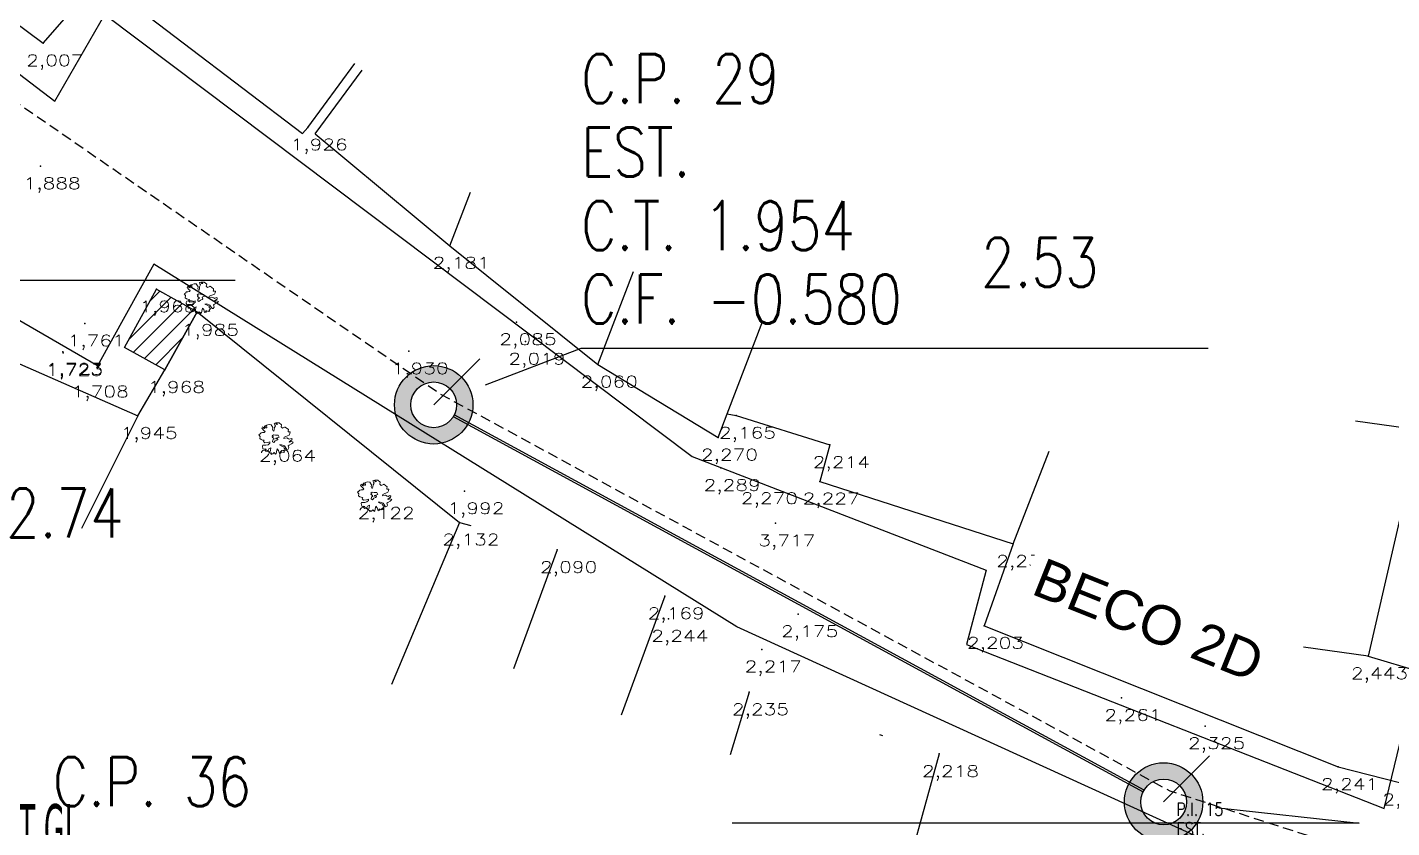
# Model space of a CAD drawing. Extents: x -160 to 364724, y -100 to 7353297.
# Drawn here: x 359234.85 to 359276.63, y 7352751.09 to 7352775.59 of the extents above; entities that cross this region are included whole.
import ezdxf
from ezdxf.enums import TextEntityAlignment as Align

# ---------------------------------------------------------------- set-up
doc = ezdxf.new("R2010")
doc.units = 0
doc.header["$LTSCALE"] = 5
for name, pattern in [('CENTER2', [1.125, 0.75, -0.125, 0.125, -0.125]), ('CONTINUO', [0]), ('DASHDOT2', [12.7, 6.35, -3.175, 0, -3.175]), ('HIDDEN2', [0.1875, 0.125, -0.0625])]:
    doc.linetypes.add(name, pattern=pattern)
for name, color, linetype in [('0-quadras', 6, 'Continuous'), ('ID_TRECHO_PV', 7, 'Continuous'), ('LIN - REDE EXISTENTE SECUNDÁRIA', 2, 'Continuous'), ('LT-COTAS', 7, 'CONTINUO'), ('ortofoto', 7, 'Continuous'), ('P_Eixo', 1, 'CENTER2'), ('PONTOS-AGUA_U', 7, 'Continuous'), ('PONTOS-CAIXAS_U', 1, 'Continuous'), ('PS_PONTOS_IDENTIFICACAO_LIN', 7, 'Continuous'), ('PS_PONTOS_IDENTIFICACAO_TXT', 7, 'Continuous'), ('TUBO_PE_80_NTS194_PN_12_5', 7, 'Continuous'), ('ZZ-Carimbo Texto', 7, 'Continuous')]:
    doc.layers.add(name, color=color, linetype=linetype)
doc.layers.add('LT-ALINHAMENTO-PREDIAL', color=4, linetype='DASHDOT2', lineweight=25)
doc.layers.add('LT-ARV', color=114, linetype='Continuous', lineweight=5)
doc.styles.add('1_0250 R200', font='verdana.ttf', dxfattribs={"width": 0.4, "height": 0.4})
doc.styles.add('CARIMBO', font='arial.ttf', dxfattribs={"height": 2})
doc.styles.add('ROMANS', font='ROMANS.shx', dxfattribs={"height": 2})
doc.styles.add('simplex', font='simplex.shx', dxfattribs={"width": 0.8})
doc.styles.get("Standard").update_dxf_attribs({"font": 'arial.ttf'})
picture_1 = doc.add_image_def('image1.tif', size_in_pixel=(14710, 13573))

# ---------------------------------------------------------------- blocks, each defined once
blk = doc.blocks.new('SIMB_PONTO')
at = {"color": 0}
blk.add_point((0, 0), dxfattribs=at)
for tag in ['COTA', 'PONTO', 'DESC']:
    blk.add_attdef(tag, (0, 0), '', height=1)
blk = doc.blocks.new('ARV-100')
at = {"layer": 'LT-ARV'}
for p, q in [((-0.12, 0.417), (-0.157, 0.379)), ((-0.157, 0.379), (-0.113, 0.313)), ((-0.095, 0.411), (-0.12, 0.417)), ((-0.088, 0.374), (-0.095, 0.411)), ((-0.061, 0.391), (-0.088, 0.374)), ((-0.051, 0.425), (-0.061, 0.391)), ((-0.027, 0.438), (-0.051, 0.425)), ((0.042, 0.412), (-0.027, 0.438)), ((0.006, 0.32), (0.051, 0.391)), ((0.051, 0.391), (0.042, 0.412)), ((-0.406, 0.053), (-0.419, 0.016)), ((-0.419, 0.016), (-0.397, 0.014)), ((-0.367, 0.076), (-0.406, 0.053)), ((-0.397, 0.014), (-0.385, 0.025)), ((-0.373, 0.148), (-0.388, 0.104)), ((-0.388, 0.104), (-0.379, 0.101)), ((-0.385, 0.025), (-0.377, -0.027)), ((-0.379, 0.101), (-0.364, 0.119)), ((-0.293, 0.125), (-0.373, 0.148)), ((-0.349, 0.097), (-0.367, 0.076)), ((-0.364, 0.119), (-0.349, 0.097)), ((-0.316, 0.244), (-0.332, 0.248)), ((-0.332, 0.248), (-0.326, 0.22)), ((-0.326, 0.22), (-0.265, 0.159)), ((-0.276, 0.254), (-0.316, 0.244)), ((-0.241, 0.129), (-0.293, 0.125)), ((-0.275, 0.342), (-0.288, 0.298)), ((-0.288, 0.298), (-0.276, 0.254)), ((-0.241, 0.314), (-0.275, 0.342)), ((-0.265, 0.159), (-0.241, 0.129)), ((-0.248, -0.014), (-0.191, 0.018)), ((-0.205, 0.337), (-0.241, 0.343)), ((-0.241, 0.343), (-0.241, 0.314)), ((-0.191, 0.018), (-0.213, -0.026)), ((-0.174, 0.3), (-0.205, 0.337)), ((-0.122, 0.249), (-0.174, 0.3)), ((-0.113, 0.313), (-0.122, 0.249)), ((-0.013, 0.126), (-0.047, 0.11)), ((-0.047, 0.11), (-0.037, 0.053)), ((-0.044, 0.008), (-0.046, -0.019)), ((-0.037, 0.053), (-0.044, 0.008)), ((-0.013, 0.266), (0.006, 0.32)), ((-0.01, 0.205), (-0.013, 0.266)), ((0.02, 0.095), (-0.013, 0.126)), ((0.024, 0.185), (-0.01, 0.205)), ((0.02, 0.049), (0.02, 0.095)), ((0.045, 0.048), (0.02, 0.049)), ((0.038, 0.242), (0.024, 0.185)), ((0.076, 0.313), (0.038, 0.242)), ((0.088, 0.064), (0.045, 0.048)), ((0.126, 0.322), (0.076, 0.313)), ((0.087, -0.037), (0.124, 0.002)), ((0.093, 0.035), (0.088, 0.064)), ((0.121, 0.049), (0.093, 0.035)), ((0.124, 0.002), (0.121, 0.049)), ((0.139, 0.283), (0.126, 0.322)), ((0.172, 0.319), (0.139, 0.283)), ((0.201, 0.341), (0.172, 0.319)), ((0.243, 0.354), (0.201, 0.341)), ((0.285, 0.316), (0.243, 0.354)), ((0.34, 0.317), (0.285, 0.316)), ((0.313, 0.168), (0.332, 0.205)), ((0.321, 0.134), (0.313, 0.168)), ((0.364, 0.148), (0.321, 0.134)), ((0.332, 0.205), (0.348, 0.237)), ((0.34, 0.279), (0.34, 0.317)), ((0.348, 0.237), (0.34, 0.279)), ((0.436, 0.157), (0.364, 0.148)), ((0.375, 0.045), (0.38, 0.058)), ((0.431, 0.01), (0.375, 0.045)), ((0.38, 0.058), (0.412, 0.069)), ((0.388, 0.096), (0.41, 0.118)), ((0.417, 0.094), (0.388, 0.096)), ((0.409, -0.054), (0.431, 0.01)), ((0.41, 0.118), (0.425, 0.116)), ((0.412, 0.069), (0.44, 0.035)), ((0.44, 0.074), (0.417, 0.094)), ((0.425, 0.116), (0.44, 0.109)), ((0.459, 0.123), (0.436, 0.157)), ((0.44, 0.109), (0.459, 0.123)), ((0.44, 0.035), (0.44, 0.074)), ((-0.397, -0.075), (-0.411, -0.101)), ((-0.411, -0.101), (-0.39, -0.14)), ((-0.283, -0.075), (-0.397, -0.075)), ((-0.39, -0.14), (-0.363, -0.151)), ((-0.377, -0.027), (-0.37, -0.043)), ((-0.37, -0.043), (-0.329, -0.031)), ((-0.363, -0.151), (-0.336, -0.156)), ((-0.338, -0.191), (-0.346, -0.254)), ((-0.346, -0.254), (-0.341, -0.293)), ((-0.341, -0.293), (-0.333, -0.317)), ((-0.336, -0.156), (-0.338, -0.191)), ((-0.333, -0.317), (-0.297, -0.297)), ((-0.329, -0.031), (-0.295, -0.048)), ((-0.297, -0.297), (-0.275, -0.241)), ((-0.295, -0.048), (-0.248, -0.014)), ((-0.213, -0.026), (-0.283, -0.075)), ((-0.275, -0.241), (-0.264, -0.234)), ((-0.264, -0.234), (-0.262, -0.278)), ((-0.262, -0.278), (-0.262, -0.327)), ((-0.262, -0.327), (-0.24, -0.346)), ((-0.24, -0.346), (-0.22, -0.334)), ((-0.22, -0.334), (-0.213, -0.279)), ((-0.213, -0.279), (-0.187, -0.269)), ((-0.187, -0.269), (-0.141, -0.244)), ((-0.141, -0.244), (-0.112, -0.166)), ((-0.086, -0.196), (-0.117, -0.339)), ((-0.117, -0.339), (-0.093, -0.375)), ((-0.112, -0.166), (-0.086, -0.196)), ((-0.063, -0.405), (-0.033, -0.359)), ((-0.046, -0.019), (0.001, -0.029)), ((-0.033, -0.359), (-0.015, -0.377)), ((0.001, -0.029), (-0.012, -0.09)), ((-0.012, -0.09), (0.042, -0.096)), ((0.042, -0.096), (0.067, -0.059)), ((0.067, -0.059), (0.087, -0.037)), ((0.119, -0.368), (0.122, -0.356)), ((0.122, -0.356), (0.131, -0.289)), ((0.131, -0.289), (0.183, -0.283)), ((0.183, -0.283), (0.217, -0.324)), ((0.199, -0.063), (0.213, -0.052)), ((0.226, -0.096), (0.199, -0.063)), ((0.213, -0.052), (0.251, -0.059)), ((0.217, -0.324), (0.299, -0.299)), ((0.266, -0.126), (0.226, -0.096)), ((0.251, -0.059), (0.292, -0.093)), ((0.292, -0.176), (0.266, -0.126)), ((0.287, -0.249), (0.303, -0.221)), ((0.328, -0.229), (0.287, -0.249)), ((0.292, -0.093), (0.377, -0.095)), ((0.324, -0.176), (0.292, -0.176)), ((0.299, -0.299), (0.343, -0.23)), ((0.303, -0.221), (0.338, -0.22)), ((0.36, -0.182), (0.324, -0.176)), ((0.343, -0.23), (0.328, -0.229)), ((0.338, -0.22), (0.355, -0.206)), ((0.355, -0.206), (0.36, -0.182)), ((0.377, -0.095), (0.409, -0.054)), ((-0.093, -0.375), (-0.063, -0.405)), ((-0.015, -0.377), (0.016, -0.404)), ((0.016, -0.404), (0.119, -0.368))]:
    blk.add_line(p, q, dxfattribs=at)
blk = doc.blocks.new('*U901', base_point=(550.6981, 290.3575))
blk.add_circle((550.6981, 290.3575), 0.14)
blk = doc.blocks.new('*U902', base_point=(550.6981, 290.3575))
blk.add_circle((550.6981, 290.3575), 0.14)
blk = doc.blocks.new('*U911', base_point=(9679.1845, 9377.7927))
at = {"const_width": 0.1, "flags": 128}
blk.add_lwpolyline([(9678.9945, 9377.7927, 1), (9679.3745, 9377.7927, 1)], format="xyb", close=True, dxfattribs=at)
blk.add_circle((9679.1845, 9377.7927), 0.24)
blk = doc.blocks.new('*U914', base_point=(9679.1845, 9377.7927))
at = {"const_width": 0.1, "flags": 128}
blk.add_lwpolyline([(9678.9945, 9377.7927, 1), (9679.3745, 9377.7927, 1)], format="xyb", close=True, dxfattribs=at)
blk.add_circle((9679.1845, 9377.7927), 0.24)
blk = doc.blocks.new('*U934', base_point=(550.6981, 290.3575))
blk.add_circle((550.6981, 290.3575), 0.14)
blk = doc.blocks.new('*U935', base_point=(550.6981, 290.3575))
blk.add_circle((550.6981, 290.3575), 0.14)

msp = doc.modelspace()

# ---------------------------------------------------------------- hatches: boundary and pattern name
at = {"layer": 'LT-ALINHAMENTO-PREDIAL'}
h = msp.add_hatch(dxfattribs=at)
h.set_pattern_fill('ANSI31', color=8, scale=3)
h.set_pattern_definition([(45, (0, 0), (-0.265165042945, 0.265165042945), [])])
h.paths.add_polyline_path([(359238.807, 7352767.573), (359240.05, 7352766.886), (359239.068, 7352765.108), (359237.825, 7352765.795)])

# ---------------------------------------------------------------- linework, layer by layer
at = {"layer": 'ID_TRECHO_PV'}
for p, q in [((359247.297, 7352764.037), (359248.704, 7352765.444)), ((359269.648, 7352751.882), (359271.055, 7352753.289))]:
    msp.add_line(p, q, dxfattribs=at)
at = {"layer": 'LT-ALINHAMENTO-PREDIAL', "color": 8, "flags": 128}
for points, elevation in [([(359232.501, 7352781.778), (359230.38, 7352778.784), (359235.342, 7352775.102), (359237.054, 7352777.075), (359243.276, 7352772.344), (359243.439, 7352772.527)], 1.958), ([(359243.439, 7352772.527), (359244.88, 7352774.479)], 1.958), ([(359243.665, 7352772.334), (359245.102, 7352774.281)], 1.926), ([(359243.665, 7352772.334), (359247.79, 7352768.907), (359252.324, 7352765.271), (359256.004, 7352763.035), (359256.281, 7352763.76), (359256.554, 7352763.706), (359259.429, 7352762.808), (359259.117, 7352761.694), (359265.045, 7352759.78), (359264.148, 7352757.276)], 1.958), ([(359247.79, 7352768.907), (359248.424, 7352770.541)], 1.958), ([(359252.324, 7352765.271), (359253.417, 7352768.113)], 1.958), ([(359226.082, 7352761.231), (359228.943, 7352767.87), (359233.684, 7352765.697), (359238.234, 7352763.698), (359239.068, 7352765.108), (359240.05, 7352766.886), (359248.087, 7352760.436), (359251.079, 7352759.595), (359254.371, 7352758.181), (359254.156, 7352757.597), (359257.345, 7352756.553), (359256.952, 7352755.243), (359262.772, 7352753.35), (359266.963, 7352750.943), (359269.794, 7352750.225), (359269.609, 7352749.56), (359269.942, 7352749.446), (359276.661, 7352747.733)], 2.007), ([(359279.93, 7352766.892), (359279.056, 7352763.039), (359277.502, 7352763.258), (359275.909, 7352756.345), (359277.861, 7352755.755), (359276.873, 7352752.482)], 2.243), ([(359256.281, 7352763.76), (359257.374, 7352766.602)], 1.958), ([(359238.234, 7352763.698), (359236.513, 7352760.253)], 1.945), ([(359277.502, 7352763.258), (359275.522, 7352763.537)], 2.243), ([(359265.045, 7352759.78), (359266.138, 7352762.622)], 1.958), ([(359248.087, 7352760.436), (359246.001, 7352755.474)], 2.007), ([(359251.079, 7352759.595), (359249.742, 7352755.955)], 2.007), ([(359254.371, 7352758.181), (359253.034, 7352754.541)], 2.007), ([(359264.148, 7352757.276), (359274.994, 7352752.954), (359276.873, 7352752.482)], 1.958), ([(359275.909, 7352756.345), (359273.929, 7352756.624)], 2.243), ([(359262.772, 7352753.35), (359261.769, 7352749.72)], 2.007)]:
    msp.add_lwpolyline(points, dxfattribs=dict(at, elevation=elevation))
at = {"layer": 'LT-ALINHAMENTO-PREDIAL', "color": 8, "elevation": 1.968, "flags": 128}
msp.add_lwpolyline([(359238.807, 7352767.573), (359240.05, 7352766.886), (359239.068, 7352765.108), (359237.825, 7352765.795)], close=True, dxfattribs=at)
at = {"layer": 'LT-ALINHAMENTO-PREDIAL', "color": 8, "ltscale": 3, "elevation": 2.007, "flags": 128}
msp.add_lwpolyline([(359256.952, 7352755.243), (359256.377, 7352753.327)], dxfattribs=at)
at = {"layer": 'PS_PONTOS_IDENTIFICACAO_LIN', "linetype": 'Continuous'}
for points in [[(359221.703, 7352769.474), (359222.016, 7352767.852), (359241.216, 7352767.852)], [(359248.883, 7352764.647), (359251.814, 7352765.772), (359271.014, 7352765.772)], [(359271.337, 7352751.7), (359275.634, 7352751.236), (359256.434, 7352751.236)]]:
    msp.add_lwpolyline(points, dxfattribs=at)

# ---------------------------------------------------------------- block references
at = {"layer": 'LT-ARV', "xscale": 1.159022677334659, "yscale": 1.159022677334659, "zscale": 5.795113386673303, "rotation": 124.2815682790178}
for p in [(359240.181, 7352767.312, 1.959), (359242.471, 7352763.003, 2.064), (359245.493, 7352761.249, 2.122)]:
    msp.add_blockref('ARV-100', p, dxfattribs=at)
at = {"layer": 'LT-COTAS'}
ref = msp.add_blockref('SIMB_PONTO', (359235.342, 7352775.102, 2.007), dxfattribs=at)
ref.add_attrib('COTA', '2,007', dxfattribs={"layer": '0', "color": 8, "height": 0.35, "style": 'simplex', "width": 1.25, "flags": 8}).set_placement((359234.817, 7352774.402), (359236.567, 7352774.402), align=Align.FIT)
ref = msp.add_blockref('SIMB_PONTO', (359235.342, 7352775.102, 2.007), dxfattribs=at)
ref.add_attrib('COTA', '2,007', dxfattribs={"layer": '0', "color": 8, "height": 0.35, "style": 'simplex', "width": 1.25, "flags": 8}).set_placement((359234.817, 7352774.402), (359236.567, 7352774.402), align=Align.FIT)
for p in [(359235.342, 7352775.102, 2.007), (359235.342, 7352775.102, 2.007), (359243.439, 7352772.527, 1.926), (359243.439, 7352772.527, 1.926), (359235.261, 7352771.34, 1.888), (359235.261, 7352771.34, 1.888), (359247.79, 7352768.907, 2.181), (359247.79, 7352768.907, 2.181), (359238.807, 7352767.573, 1.968), (359238.807, 7352767.573, 1.968), (359236.612, 7352766.528, 1.761), (359236.612, 7352766.528, 1.761), (359240.108, 7352766.854, 1.985), (359240.108, 7352766.854, 1.985), (359249.834, 7352766.57, 2.085), (359249.834, 7352766.57, 2.085), (359235.945, 7352765.66, 1.723), (359235.945, 7352765.66, 1.723), (359235.948, 7352765.626, 1.723), (359235.948, 7352765.626, 1.723), (359246.531, 7352765.675, 1.93), (359246.531, 7352765.675, 1.93), (359250.11, 7352765.97, 2.019), (359250.11, 7352765.97, 2.019), (359252.324, 7352765.271, 2.06), (359252.324, 7352765.271, 2.06), (359236.736, 7352764.969, 1.708), (359236.736, 7352764.969, 1.708), (359239.068, 7352765.108, 1.968), (359239.068, 7352765.108, 1.968), (359238.234, 7352763.698, 1.945), (359238.234, 7352763.698, 1.945), (359256.554, 7352763.706, 2.165), (359256.554, 7352763.706, 2.165), (359242.471, 7352763.003, 2.064), (359242.471, 7352763.003, 2.064), (359256.004, 7352763.035, 2.27), (359256.004, 7352763.035, 2.27), (359259.429, 7352762.808, 2.214), (359259.429, 7352762.808, 2.214), (359256.088, 7352762.104, 2.289), (359256.088, 7352762.104, 2.289), (359257.226, 7352761.701, 2.27), (359257.226, 7352761.701, 2.27), (359259.117, 7352761.694, 2.227), (359259.117, 7352761.694, 2.227), (359245.493, 7352761.249, 2.122), (359245.493, 7352761.249, 2.122), (359248.24, 7352761.397, 1.992), (359248.24, 7352761.397, 1.992), (359248.087, 7352760.436, 2.132), (359248.087, 7352760.436, 2.132), (359257.76, 7352760.411, 3.717), (359257.76, 7352760.411, 3.717), (359251.079, 7352759.595, 2.09), (359251.079, 7352759.595, 2.09), (359254.371, 7352758.181, 2.169), (359254.371, 7352758.181, 2.169), (359254.482, 7352757.49, 2.244), (359254.482, 7352757.49, 2.244), (359258.459, 7352757.631, 2.175), (359258.459, 7352757.631, 2.175), (359264.148, 7352757.276, 2.203), (359264.148, 7352757.276, 2.203), (359257.345, 7352756.553, 2.217), (359257.345, 7352756.553, 2.217), (359275.909, 7352756.345, 2.443), (359256.952, 7352755.243, 2.235), (359256.952, 7352755.243, 2.235), (359270.921, 7352754.205, 2.325), (359270.921, 7352754.205, 2.325), (359262.772, 7352753.35, 2.218), (359262.772, 7352753.35, 2.218), (359274.994, 7352752.954, 2.241), (359274.994, 7352752.954, 2.241)]:
    msp.add_blockref('SIMB_PONTO', p, dxfattribs=at)
ref = msp.add_blockref('SIMB_PONTO', (359243.439, 7352772.527, 1.926), dxfattribs=at)
ref.add_attrib('COTA', '1,926', dxfattribs={"layer": '0', "color": 8, "height": 0.35, "style": 'simplex', "width": 1.329114, "flags": 8}).set_placement((359242.914, 7352771.827), (359244.664, 7352771.827), align=Align.FIT)
ref = msp.add_blockref('SIMB_PONTO', (359243.439, 7352772.527, 1.926), dxfattribs=at)
ref.add_attrib('COTA', '1,926', dxfattribs={"layer": '0', "color": 8, "height": 0.35, "style": 'simplex', "width": 1.329114, "flags": 8}).set_placement((359242.914, 7352771.827), (359244.664, 7352771.827), align=Align.FIT)
ref = msp.add_blockref('SIMB_PONTO', (359235.261, 7352771.34, 1.888), dxfattribs=at)
ref.add_attrib('COTA', '1,888', dxfattribs={"layer": '0', "color": 8, "height": 0.35, "style": 'simplex', "width": 1.3125, "flags": 8}).set_placement((359234.736, 7352770.64), (359236.486, 7352770.64), align=Align.FIT)
ref = msp.add_blockref('SIMB_PONTO', (359235.261, 7352771.34, 1.888), dxfattribs=at)
ref.add_attrib('COTA', '1,888', dxfattribs={"layer": '0', "color": 8, "height": 0.35, "style": 'simplex', "width": 1.3125, "flags": 8}).set_placement((359234.736, 7352770.64), (359236.486, 7352770.64), align=Align.FIT)
ref = msp.add_blockref('SIMB_PONTO', (359247.79, 7352768.907, 2.181), dxfattribs=at)
ref.add_attrib('COTA', '2,181', dxfattribs={"layer": '0', "color": 8, "height": 0.35, "style": 'simplex', "width": 1.478873, "flags": 8}).set_placement((359247.265, 7352768.207), (359249.015, 7352768.207), align=Align.FIT)
ref = msp.add_blockref('SIMB_PONTO', (359247.79, 7352768.907, 2.181), dxfattribs=at)
ref.add_attrib('COTA', '2,181', dxfattribs={"layer": '0', "color": 8, "height": 0.35, "style": 'simplex', "width": 1.478873, "flags": 8}).set_placement((359247.265, 7352768.207), (359249.015, 7352768.207), align=Align.FIT)
ref = msp.add_blockref('SIMB_PONTO', (359238.807, 7352767.573, 1.968), dxfattribs=at)
ref.add_attrib('COTA', '1,968', dxfattribs={"layer": '0', "color": 8, "height": 0.35, "style": 'simplex', "width": 1.3125, "flags": 8}).set_placement((359238.282, 7352766.873), (359240.032, 7352766.873), align=Align.FIT)
ref = msp.add_blockref('SIMB_PONTO', (359238.807, 7352767.573, 1.968), dxfattribs=at)
ref.add_attrib('COTA', '1,968', dxfattribs={"layer": '0', "color": 8, "height": 0.35, "style": 'simplex', "width": 1.3125, "flags": 8}).set_placement((359238.282, 7352766.873), (359240.032, 7352766.873), align=Align.FIT)
ref = msp.add_blockref('SIMB_PONTO', (359236.612, 7352766.528, 1.761), dxfattribs=at)
ref.add_attrib('COTA', '1,761', dxfattribs={"layer": '0', "color": 8, "height": 0.35, "style": 'simplex', "width": 1.478873, "flags": 8}).set_placement((359236.087, 7352765.828), (359237.837, 7352765.828), align=Align.FIT)
ref = msp.add_blockref('SIMB_PONTO', (359236.612, 7352766.528, 1.761), dxfattribs=at)
ref.add_attrib('COTA', '1,761', dxfattribs={"layer": '0', "color": 8, "height": 0.35, "style": 'simplex', "width": 1.478873, "flags": 8}).set_placement((359236.087, 7352765.828), (359237.837, 7352765.828), align=Align.FIT)
ref = msp.add_blockref('SIMB_PONTO', (359240.108, 7352766.854, 1.985), dxfattribs=at)
ref.add_attrib('COTA', '1,985', dxfattribs={"layer": '0', "color": 8, "height": 0.35, "style": 'simplex', "width": 1.3125, "flags": 8}).set_placement((359239.583, 7352766.154), (359241.333, 7352766.154), align=Align.FIT)
ref = msp.add_blockref('SIMB_PONTO', (359240.108, 7352766.854, 1.985), dxfattribs=at)
ref.add_attrib('COTA', '1,985', dxfattribs={"layer": '0', "color": 8, "height": 0.35, "style": 'simplex', "width": 1.3125, "flags": 8}).set_placement((359239.583, 7352766.154), (359241.333, 7352766.154), align=Align.FIT)
ref = msp.add_blockref('SIMB_PONTO', (359249.834, 7352766.57, 2.085), dxfattribs=at)
ref.add_attrib('COTA', '2,085', dxfattribs={"layer": '0', "color": 8, "height": 0.35, "style": 'simplex', "width": 1.25, "flags": 8}).set_placement((359249.309, 7352765.87), (359251.059, 7352765.87), align=Align.FIT)
ref = msp.add_blockref('SIMB_PONTO', (359249.834, 7352766.57, 2.085), dxfattribs=at)
ref.add_attrib('COTA', '2,085', dxfattribs={"layer": '0', "color": 8, "height": 0.35, "style": 'simplex', "width": 1.25, "flags": 8}).set_placement((359249.309, 7352765.87), (359251.059, 7352765.87), align=Align.FIT)
ref = msp.add_blockref('SIMB_PONTO', (359235.945, 7352765.66, 1.723), dxfattribs=at)
ref.add_attrib('COTA', '1,723', dxfattribs={"layer": '0', "color": 8, "height": 0.35, "style": 'simplex', "width": 1.3125, "flags": 8}).set_placement((359235.42, 7352764.96), (359237.17, 7352764.96), align=Align.FIT)
ref = msp.add_blockref('SIMB_PONTO', (359235.945, 7352765.66, 1.723), dxfattribs=at)
ref.add_attrib('COTA', '1,723', dxfattribs={"layer": '0', "color": 8, "height": 0.35, "style": 'simplex', "width": 1.3125, "flags": 8}).set_placement((359235.42, 7352764.96), (359237.17, 7352764.96), align=Align.FIT)
ref = msp.add_blockref('SIMB_PONTO', (359235.948, 7352765.626, 1.723), dxfattribs=at)
ref.add_attrib('COTA', '1,723', dxfattribs={"layer": '0', "color": 8, "height": 0.35, "style": 'simplex', "width": 1.3125, "flags": 8}).set_placement((359235.423, 7352764.926), (359237.173, 7352764.926), align=Align.FIT)
ref = msp.add_blockref('SIMB_PONTO', (359235.948, 7352765.626, 1.723), dxfattribs=at)
ref.add_attrib('COTA', '1,723', dxfattribs={"layer": '0', "color": 8, "height": 0.35, "style": 'simplex', "width": 1.3125, "flags": 8}).set_placement((359235.423, 7352764.926), (359237.173, 7352764.926), align=Align.FIT)
ref = msp.add_blockref('SIMB_PONTO', (359246.531, 7352765.675, 1.93), dxfattribs=at)
ref.add_attrib('COTA', '1,930', dxfattribs={"layer": '0', "color": 8, "height": 0.35, "style": 'simplex', "width": 1.3125, "flags": 8}).set_placement((359246.006, 7352764.975), (359247.756, 7352764.975), align=Align.FIT)
ref = msp.add_blockref('SIMB_PONTO', (359246.531, 7352765.675, 1.93), dxfattribs=at)
ref.add_attrib('COTA', '1,930', dxfattribs={"layer": '0', "color": 8, "height": 0.35, "style": 'simplex', "width": 1.3125, "flags": 8}).set_placement((359246.006, 7352764.975), (359247.756, 7352764.975), align=Align.FIT)
ref = msp.add_blockref('SIMB_PONTO', (359250.11, 7352765.97, 2.019), dxfattribs=at)
ref.add_attrib('COTA', '2,019', dxfattribs={"layer": '0', "color": 8, "height": 0.35, "style": 'simplex', "width": 1.329114, "flags": 8}).set_placement((359249.585, 7352765.27), (359251.335, 7352765.27), align=Align.FIT)
ref = msp.add_blockref('SIMB_PONTO', (359250.11, 7352765.97, 2.019), dxfattribs=at)
ref.add_attrib('COTA', '2,019', dxfattribs={"layer": '0', "color": 8, "height": 0.35, "style": 'simplex', "width": 1.329114, "flags": 8}).set_placement((359249.585, 7352765.27), (359251.335, 7352765.27), align=Align.FIT)
ref = msp.add_blockref('SIMB_PONTO', (359252.324, 7352765.271, 2.06), dxfattribs=at)
ref.add_attrib('COTA', '2,060', dxfattribs={"layer": '0', "color": 8, "height": 0.35, "style": 'simplex', "width": 1.25, "flags": 8}).set_placement((359251.799, 7352764.571), (359253.549, 7352764.571), align=Align.FIT)
ref = msp.add_blockref('SIMB_PONTO', (359252.324, 7352765.271, 2.06), dxfattribs=at)
ref.add_attrib('COTA', '2,060', dxfattribs={"layer": '0', "color": 8, "height": 0.35, "style": 'simplex', "width": 1.25, "flags": 8}).set_placement((359251.799, 7352764.571), (359253.549, 7352764.571), align=Align.FIT)
ref = msp.add_blockref('SIMB_PONTO', (359236.736, 7352764.969, 1.708), dxfattribs=at)
ref.add_attrib('COTA', '1,708', dxfattribs={"layer": '0', "color": 8, "height": 0.35, "style": 'simplex', "width": 1.3125, "flags": 8}).set_placement((359236.211, 7352764.269), (359237.961, 7352764.269), align=Align.FIT)
ref = msp.add_blockref('SIMB_PONTO', (359236.736, 7352764.969, 1.708), dxfattribs=at)
ref.add_attrib('COTA', '1,708', dxfattribs={"layer": '0', "color": 8, "height": 0.35, "style": 'simplex', "width": 1.3125, "flags": 8}).set_placement((359236.211, 7352764.269), (359237.961, 7352764.269), align=Align.FIT)
ref = msp.add_blockref('SIMB_PONTO', (359239.068, 7352765.108, 1.968), dxfattribs=at)
ref.add_attrib('COTA', '1,968', dxfattribs={"layer": '0', "color": 8, "height": 0.35, "style": 'simplex', "width": 1.3125, "flags": 8}).set_placement((359238.543, 7352764.408), (359240.293, 7352764.408), align=Align.FIT)
ref = msp.add_blockref('SIMB_PONTO', (359239.068, 7352765.108, 1.968), dxfattribs=at)
ref.add_attrib('COTA', '1,968', dxfattribs={"layer": '0', "color": 8, "height": 0.35, "style": 'simplex', "width": 1.3125, "flags": 8}).set_placement((359238.543, 7352764.408), (359240.293, 7352764.408), align=Align.FIT)
ref = msp.add_blockref('SIMB_PONTO', (359238.234, 7352763.698, 1.945), dxfattribs=at)
ref.add_attrib('COTA', '1,945', dxfattribs={"layer": '0', "color": 8, "height": 0.35, "style": 'simplex', "width": 1.3125, "flags": 8}).set_placement((359237.709, 7352762.998), (359239.459, 7352762.998), align=Align.FIT)
ref = msp.add_blockref('SIMB_PONTO', (359238.234, 7352763.698, 1.945), dxfattribs=at)
ref.add_attrib('COTA', '1,945', dxfattribs={"layer": '0', "color": 8, "height": 0.35, "style": 'simplex', "width": 1.3125, "flags": 8}).set_placement((359237.709, 7352762.998), (359239.459, 7352762.998), align=Align.FIT)
ref = msp.add_blockref('SIMB_PONTO', (359256.554, 7352763.706, 2.165), dxfattribs=at)
ref.add_attrib('COTA', '2,165', dxfattribs={"layer": '0', "color": 8, "height": 0.35, "style": 'simplex', "width": 1.3125, "flags": 8}).set_placement((359256.029, 7352763.006), (359257.779, 7352763.006), align=Align.FIT)
ref = msp.add_blockref('SIMB_PONTO', (359256.554, 7352763.706, 2.165), dxfattribs=at)
ref.add_attrib('COTA', '2,165', dxfattribs={"layer": '0', "color": 8, "height": 0.35, "style": 'simplex', "width": 1.3125, "flags": 8}).set_placement((359256.029, 7352763.006), (359257.779, 7352763.006), align=Align.FIT)
ref = msp.add_blockref('SIMB_PONTO', (359242.471, 7352763.003, 2.064), dxfattribs=at)
ref.add_attrib('COTA', '2,064', dxfattribs={"layer": '0', "color": 8, "height": 0.35, "style": 'simplex', "width": 1.235294, "flags": 8}).set_placement((359241.946, 7352762.303), (359243.696, 7352762.303), align=Align.FIT)
ref = msp.add_blockref('SIMB_PONTO', (359242.471, 7352763.003, 2.064), dxfattribs=at)
ref.add_attrib('COTA', '2,064', dxfattribs={"layer": '0', "color": 8, "height": 0.35, "style": 'simplex', "width": 1.235294, "flags": 8}).set_placement((359241.946, 7352762.303), (359243.696, 7352762.303), align=Align.FIT)
ref = msp.add_blockref('SIMB_PONTO', (359256.004, 7352763.035, 2.27), dxfattribs=at)
ref.add_attrib('COTA', '2,270', dxfattribs={"layer": '0', "color": 8, "height": 0.35, "style": 'simplex', "width": 1.25, "flags": 8}).set_placement((359255.479, 7352762.335), (359257.229, 7352762.335), align=Align.FIT)
ref = msp.add_blockref('SIMB_PONTO', (359256.004, 7352763.035, 2.27), dxfattribs=at)
ref.add_attrib('COTA', '2,270', dxfattribs={"layer": '0', "color": 8, "height": 0.35, "style": 'simplex', "width": 1.25, "flags": 8}).set_placement((359255.479, 7352762.335), (359257.229, 7352762.335), align=Align.FIT)
ref = msp.add_blockref('SIMB_PONTO', (359259.429, 7352762.808, 2.214), dxfattribs=at)
ref.add_attrib('COTA', '2,214', dxfattribs={"layer": '0', "color": 8, "height": 0.35, "style": 'simplex', "width": 1.296296, "flags": 8}).set_placement((359258.904, 7352762.108), (359260.654, 7352762.108), align=Align.FIT)
ref = msp.add_blockref('SIMB_PONTO', (359259.429, 7352762.808, 2.214), dxfattribs=at)
ref.add_attrib('COTA', '2,214', dxfattribs={"layer": '0', "color": 8, "height": 0.35, "style": 'simplex', "width": 1.296296, "flags": 8}).set_placement((359258.904, 7352762.108), (359260.654, 7352762.108), align=Align.FIT)
ref = msp.add_blockref('SIMB_PONTO', (359256.088, 7352762.104, 2.289), dxfattribs=at)
ref.add_attrib('COTA', '2,289', dxfattribs={"layer": '0', "color": 8, "height": 0.35, "style": 'simplex', "width": 1.26506, "flags": 8}).set_placement((359255.563, 7352761.404), (359257.313, 7352761.404), align=Align.FIT)
ref = msp.add_blockref('SIMB_PONTO', (359256.088, 7352762.104, 2.289), dxfattribs=at)
ref.add_attrib('COTA', '2,289', dxfattribs={"layer": '0', "color": 8, "height": 0.35, "style": 'simplex', "width": 1.26506, "flags": 8}).set_placement((359255.563, 7352761.404), (359257.313, 7352761.404), align=Align.FIT)
ref = msp.add_blockref('SIMB_PONTO', (359257.226, 7352761.701, 2.27), dxfattribs=at)
ref.add_attrib('COTA', '2,270', dxfattribs={"layer": '0', "color": 8, "height": 0.35, "style": 'simplex', "width": 1.25, "flags": 8}).set_placement((359256.701, 7352761.001), (359258.451, 7352761.001), align=Align.FIT)
ref = msp.add_blockref('SIMB_PONTO', (359257.226, 7352761.701, 2.27), dxfattribs=at)
ref.add_attrib('COTA', '2,270', dxfattribs={"layer": '0', "color": 8, "height": 0.35, "style": 'simplex', "width": 1.25, "flags": 8}).set_placement((359256.701, 7352761.001), (359258.451, 7352761.001), align=Align.FIT)
ref = msp.add_blockref('SIMB_PONTO', (359259.117, 7352761.694, 2.227), dxfattribs=at)
ref.add_attrib('COTA', '2,227', dxfattribs={"layer": '0', "color": 8, "height": 0.35, "style": 'simplex', "width": 1.25, "flags": 8}).set_placement((359258.592, 7352760.994), (359260.342, 7352760.994), align=Align.FIT)
ref = msp.add_blockref('SIMB_PONTO', (359259.117, 7352761.694, 2.227), dxfattribs=at)
ref.add_attrib('COTA', '2,227', dxfattribs={"layer": '0', "color": 8, "height": 0.35, "style": 'simplex', "width": 1.25, "flags": 8}).set_placement((359258.592, 7352760.994), (359260.342, 7352760.994), align=Align.FIT)
ref = msp.add_blockref('SIMB_PONTO', (359245.493, 7352761.249, 2.122), dxfattribs=at)
ref.add_attrib('COTA', '2,122', dxfattribs={"layer": '0', "color": 8, "height": 0.35, "style": 'simplex', "width": 1.3125, "flags": 8}).set_placement((359244.968, 7352760.549), (359246.718, 7352760.549), align=Align.FIT)
ref = msp.add_blockref('SIMB_PONTO', (359245.493, 7352761.249, 2.122), dxfattribs=at)
ref.add_attrib('COTA', '2,122', dxfattribs={"layer": '0', "color": 8, "height": 0.35, "style": 'simplex', "width": 1.3125, "flags": 8}).set_placement((359244.968, 7352760.549), (359246.718, 7352760.549), align=Align.FIT)
ref = msp.add_blockref('SIMB_PONTO', (359248.24, 7352761.397, 1.992), dxfattribs=at)
ref.add_attrib('COTA', '1,992', dxfattribs={"layer": '0', "color": 8, "height": 0.35, "style": 'simplex', "width": 1.3125, "flags": 8}).set_placement((359247.715, 7352760.697), (359249.465, 7352760.697), align=Align.FIT)
ref = msp.add_blockref('SIMB_PONTO', (359248.24, 7352761.397, 1.992), dxfattribs=at)
ref.add_attrib('COTA', '1,992', dxfattribs={"layer": '0', "color": 8, "height": 0.35, "style": 'simplex', "width": 1.3125, "flags": 8}).set_placement((359247.715, 7352760.697), (359249.465, 7352760.697), align=Align.FIT)
ref = msp.add_blockref('SIMB_PONTO', (359248.087, 7352760.436, 2.132), dxfattribs=at)
ref.add_attrib('COTA', '2,132', dxfattribs={"layer": '0', "color": 8, "height": 0.35, "style": 'simplex', "width": 1.3125, "flags": 8}).set_placement((359247.562, 7352759.736), (359249.312, 7352759.736), align=Align.FIT)
ref = msp.add_blockref('SIMB_PONTO', (359248.087, 7352760.436, 2.132), dxfattribs=at)
ref.add_attrib('COTA', '2,132', dxfattribs={"layer": '0', "color": 8, "height": 0.35, "style": 'simplex', "width": 1.3125, "flags": 8}).set_placement((359247.562, 7352759.736), (359249.312, 7352759.736), align=Align.FIT)
ref = msp.add_blockref('SIMB_PONTO', (359257.76, 7352760.411, 3.717), dxfattribs=at)
ref.add_attrib('COTA', '3,717', dxfattribs={"layer": '0', "color": 8, "height": 0.35, "style": 'simplex', "width": 1.3125, "flags": 8}).set_placement((359257.235, 7352759.711), (359258.985, 7352759.711), align=Align.FIT)
ref = msp.add_blockref('SIMB_PONTO', (359257.76, 7352760.411, 3.717), dxfattribs=at)
ref.add_attrib('COTA', '3,717', dxfattribs={"layer": '0', "color": 8, "height": 0.35, "style": 'simplex', "width": 1.3125, "flags": 8}).set_placement((359257.235, 7352759.711), (359258.985, 7352759.711), align=Align.FIT)
ref = msp.add_blockref('SIMB_PONTO', (359251.079, 7352759.595, 2.09), dxfattribs=at)
ref.add_attrib('COTA', '2,090', dxfattribs={"layer": '0', "color": 8, "height": 0.35, "style": 'simplex', "width": 1.25, "flags": 8}).set_placement((359250.554, 7352758.895), (359252.304, 7352758.895), align=Align.FIT)
ref = msp.add_blockref('SIMB_PONTO', (359251.079, 7352759.595, 2.09), dxfattribs=at)
ref.add_attrib('COTA', '2,090', dxfattribs={"layer": '0', "color": 8, "height": 0.35, "style": 'simplex', "width": 1.25, "flags": 8}).set_placement((359250.554, 7352758.895), (359252.304, 7352758.895), align=Align.FIT)
ref = msp.add_blockref('SIMB_PONTO', (359254.371, 7352758.181, 2.169), dxfattribs=at)
ref.add_attrib('COTA', '2,169', dxfattribs={"layer": '0', "color": 8, "height": 0.35, "style": 'simplex', "width": 1.329114, "flags": 8}).set_placement((359253.846, 7352757.481), (359255.596, 7352757.481), align=Align.FIT)
ref = msp.add_blockref('SIMB_PONTO', (359254.371, 7352758.181, 2.169), dxfattribs=at)
ref.add_attrib('COTA', '2,169', dxfattribs={"layer": '0', "color": 8, "height": 0.35, "style": 'simplex', "width": 1.329114, "flags": 8}).set_placement((359253.846, 7352757.481), (359255.596, 7352757.481), align=Align.FIT)
ref = msp.add_blockref('SIMB_PONTO', (359254.482, 7352757.49, 2.244), dxfattribs=at)
ref.add_attrib('COTA', '2,244', dxfattribs={"layer": '0', "color": 8, "height": 0.35, "style": 'simplex', "width": 1.235294, "flags": 8}).set_placement((359253.957, 7352756.79), (359255.707, 7352756.79), align=Align.FIT)
ref = msp.add_blockref('SIMB_PONTO', (359254.482, 7352757.49, 2.244), dxfattribs=at)
ref.add_attrib('COTA', '2,244', dxfattribs={"layer": '0', "color": 8, "height": 0.35, "style": 'simplex', "width": 1.235294, "flags": 8}).set_placement((359253.957, 7352756.79), (359255.707, 7352756.79), align=Align.FIT)
ref = msp.add_blockref('SIMB_PONTO', (359258.459, 7352757.631, 2.175), dxfattribs=at)
ref.add_attrib('COTA', '2,175', dxfattribs={"layer": '0', "color": 8, "height": 0.35, "style": 'simplex', "width": 1.3125, "flags": 8}).set_placement((359257.934, 7352756.931), (359259.684, 7352756.931), align=Align.FIT)
ref = msp.add_blockref('SIMB_PONTO', (359258.459, 7352757.631, 2.175), dxfattribs=at)
ref.add_attrib('COTA', '2,175', dxfattribs={"layer": '0', "color": 8, "height": 0.35, "style": 'simplex', "width": 1.3125, "flags": 8}).set_placement((359257.934, 7352756.931), (359259.684, 7352756.931), align=Align.FIT)
ref = msp.add_blockref('SIMB_PONTO', (359257.345, 7352756.553, 2.217), dxfattribs=at)
ref.add_attrib('COTA', '2,217', dxfattribs={"layer": '0', "color": 8, "height": 0.35, "style": 'simplex', "width": 1.3125, "flags": 8}).set_placement((359256.82, 7352755.853), (359258.57, 7352755.853), align=Align.FIT)
ref = msp.add_blockref('SIMB_PONTO', (359257.345, 7352756.553, 2.217), dxfattribs=at)
ref.add_attrib('COTA', '2,217', dxfattribs={"layer": '0', "color": 8, "height": 0.35, "style": 'simplex', "width": 1.3125, "flags": 8}).set_placement((359256.82, 7352755.853), (359258.57, 7352755.853), align=Align.FIT)
ref = msp.add_blockref('SIMB_PONTO', (359275.909, 7352756.345, 2.443), dxfattribs=at)
ref.add_attrib('COTA', '2,443', dxfattribs={"layer": '0', "color": 8, "height": 0.35, "style": 'simplex', "width": 1.25, "flags": 8}).set_placement((359275.384, 7352755.645), (359277.134, 7352755.645), align=Align.FIT)
ref = msp.add_blockref('SIMB_PONTO', (359256.952, 7352755.243, 2.235), dxfattribs=at)
ref.add_attrib('COTA', '2,235', dxfattribs={"layer": '0', "color": 8, "height": 0.35, "style": 'simplex', "width": 1.25, "flags": 8}).set_placement((359256.427, 7352754.543), (359258.177, 7352754.543), align=Align.FIT)
ref = msp.add_blockref('SIMB_PONTO', (359256.952, 7352755.243, 2.235), dxfattribs=at)
ref.add_attrib('COTA', '2,235', dxfattribs={"layer": '0', "color": 8, "height": 0.35, "style": 'simplex', "width": 1.25, "flags": 8}).set_placement((359256.427, 7352754.543), (359258.177, 7352754.543), align=Align.FIT)
ref = msp.add_blockref('SIMB_PONTO', (359270.921, 7352754.205, 2.325), dxfattribs=at)
ref.add_attrib('COTA', '2,325', dxfattribs={"layer": '0', "color": 8, "height": 0.35, "style": 'simplex', "width": 1.25, "flags": 8}).set_placement((359270.396, 7352753.505), (359272.146, 7352753.505), align=Align.FIT)
ref = msp.add_blockref('SIMB_PONTO', (359270.921, 7352754.205, 2.325), dxfattribs=at)
ref.add_attrib('COTA', '2,325', dxfattribs={"layer": '0', "color": 8, "height": 0.35, "style": 'simplex', "width": 1.25, "flags": 8}).set_placement((359270.396, 7352753.505), (359272.146, 7352753.505), align=Align.FIT)
ref = msp.add_blockref('SIMB_PONTO', (359262.772, 7352753.35, 2.218), dxfattribs=at)
ref.add_attrib('COTA', '2,218', dxfattribs={"layer": '0', "color": 8, "height": 0.35, "style": 'simplex', "width": 1.3125, "flags": 8}).set_placement((359262.247, 7352752.65), (359263.997, 7352752.65), align=Align.FIT)
ref = msp.add_blockref('SIMB_PONTO', (359262.772, 7352753.35, 2.218), dxfattribs=at)
ref.add_attrib('COTA', '2,218', dxfattribs={"layer": '0', "color": 8, "height": 0.35, "style": 'simplex', "width": 1.3125, "flags": 8}).set_placement((359262.247, 7352752.65), (359263.997, 7352752.65), align=Align.FIT)
ref = msp.add_blockref('SIMB_PONTO', (359274.994, 7352752.954, 2.241), dxfattribs=at)
ref.add_attrib('COTA', '2,241', dxfattribs={"layer": '0', "color": 8, "height": 0.35, "style": 'simplex', "width": 1.4, "flags": 8}).set_placement((359274.469, 7352752.254), (359276.219, 7352752.254), align=Align.FIT)
ref = msp.add_blockref('SIMB_PONTO', (359274.994, 7352752.954, 2.241), dxfattribs=at)
ref.add_attrib('COTA', '2,241', dxfattribs={"layer": '0', "color": 8, "height": 0.35, "style": 'simplex', "width": 1.4, "flags": 8}).set_placement((359274.469, 7352752.254), (359276.219, 7352752.254), align=Align.FIT)
ref = msp.add_blockref('SIMB_PONTO', (359276.873, 7352752.482, 2.388), dxfattribs=at)
ref.add_attrib('COTA', '2,388', dxfattribs={"layer": '0', "color": 8, "height": 0.35, "style": 'simplex', "width": 1.25, "flags": 8}).set_placement((359276.348, 7352751.782), (359278.098, 7352751.782), align=Align.FIT)
ref = msp.add_blockref('SIMB_PONTO', (359276.873, 7352752.482, 2.388), dxfattribs=at)
ref.add_attrib('COTA', '2,388', dxfattribs={"layer": '0', "color": 8, "height": 0.35, "style": 'simplex', "width": 1.25, "flags": 8}).set_placement((359276.348, 7352751.782), (359278.098, 7352751.782), align=Align.FIT)
at = {"layer": 'PONTOS-AGUA_U', "xscale": 5, "yscale": 5, "zscale": 5}
for name, p in [('*U902', (359247.297, 7352764.037)), ('*U935', (359247.297, 7352764.037)), ('*U901', (359269.648, 7352751.882)), ('*U934', (359269.648, 7352751.882))]:
    msp.add_blockref(name, p, dxfattribs=at)
at = {"layer": 'PONTOS-CAIXAS_U', "xscale": 5, "yscale": 5, "zscale": 5}
for name, p in [('*U911', (359247.297, 7352764.037)), ('*U914', (359269.648, 7352751.882))]:
    msp.add_blockref(name, p, dxfattribs=at)

# ---------------------------------------------------------------- texts
at = {"layer": 'LIN - REDE EXISTENTE SECUNDÁRIA', "insert": (359234.02, 7352751.816), "char_height": 1.5, "width": 2.69755, "attachment_point": 1, "style": '1_0250 R200'}
msp.add_mtext('CT GI 1.45', dxfattribs=at)
at = {"layer": 'PS_PONTOS_IDENTIFICACAO_TXT', "style": 'ROMANS', "width": 0.8}
for s, height, p in [('C.P. 29', 1.5, (359251.814, 7352773.272)), ('EST. ', 1.5, (359251.814, 7352771.022)), ('C.T. 1.954', 1.5, (359251.814, 7352768.772)), ('2.53', 1.5, (359264.057, 7352767.647)), ('C.F. -0.580', 1.5, (359251.814, 7352766.522)), ('2.74', 1.5, (359234.201, 7352759.977)), ('C.P. 36', 1.5, (359235.635, 7352751.756)), ('P.I. 15', 0.4, (359270.034, 7352751.458)), ('EST. ', 0.4, (359270.034, 7352750.858))]:
    msp.add_text(s, height=height, dxfattribs=at).set_placement(p)

# ---------------------------------------------------------------- next in the draw order: wipeouts: each hides what was drawn before it
at = {"linetype": 'Continuous', "ltscale": 4}
msp.add_wipeout([(359265.111, 7352757.966), (359272.526, 7352754.998), (359273.3, 7352756.931), (359265.884, 7352759.899)], dxfattribs=at).dxf.layer = 'ZZ-Carimbo Texto'

# ---------------------------------------------------------------- next in the draw order: wipeouts: each hides what was drawn before it
msp.add_wipeout([(359265.111, 7352757.966), (359272.526, 7352754.998), (359273.3, 7352756.931), (359265.884, 7352759.899)], dxfattribs=at).dxf.layer = 'ZZ-Carimbo Texto'

# ---------------------------------------------------------------- next in the draw order: linework, layer by layer
at = {"layer": '0-quadras', "color": 5, "lineweight": 30, "ltscale": 0.3}
msp.add_lwpolyline([(359218.141, 7352776.721), (359222.784, 7352773.286), (359227.859, 7352779.323), (359235.693, 7352773.332), (359237.225, 7352775.978), (359255.21, 7352762.456), (359264.218, 7352758.975), (359263.614, 7352756.701), (359276.4, 7352751.68), (359282.795, 7352778.061)], dxfattribs=at)
msp.add_lwpolyline([(359256.58, 7352757.24), (359238.726, 7352768.343), (359236.997, 7352765.233), (359228.087, 7352770.379), (359224.388, 7352765.295), (359214.183, 7352771.489), (359208.665, 7352764.216), (359234.097, 7352748.336), (359231.168, 7352741.834), (359228.147, 7352742.666), (359223.799, 7352723.913), (359223.935, 7352722.251), (359236.923, 7352718.896), (359272.371, 7352716.36), (359273.833, 7352731.47), (359276.03, 7352748.378)], close=True, dxfattribs=at)
at = {"layer": 'P_Eixo', "color": 1, "linetype": 'HIDDEN2', "ltscale": 0.5, "flags": 128}
msp.add_lwpolyline([(359281.639, 7352748.405), (359269.847, 7352752.211), (359247.496, 7352764.366), (359227.534, 7352778.084), (359221.58, 7352771.471), (359216.178, 7352775.218), (359207.086, 7352764.298)], dxfattribs=at)

# ---------------------------------------------------------------- next in the draw order: block references
at = {"layer": 'LT-COTAS'}
ref = msp.add_blockref('SIMB_PONTO', (359265.045, 7352759.78, 2.234), dxfattribs=at)
ref.add_attrib('COTA', '2,234', dxfattribs={"layer": '0', "color": 8, "height": 0.35, "style": 'simplex', "width": 1.235294, "flags": 8}).set_placement((359264.52, 7352759.08), (359266.27, 7352759.08), align=Align.FIT)
ref = msp.add_blockref('SIMB_PONTO', (359265.045, 7352759.78, 2.234), dxfattribs=at)
ref.add_attrib('COTA', '2,234', dxfattribs={"layer": '0', "color": 8, "height": 0.35, "style": 'simplex', "width": 1.235294, "flags": 8}).set_placement((359264.52, 7352759.08), (359266.27, 7352759.08), align=Align.FIT)
for p in [(359265.045, 7352759.78, 2.234), (359265.045, 7352759.78, 2.234), (359268.36, 7352755.066, 2.261), (359268.36, 7352755.066, 2.261)]:
    msp.add_blockref('SIMB_PONTO', p, dxfattribs=at)
ref = msp.add_blockref('SIMB_PONTO', (359264.148, 7352757.276, 2.203), dxfattribs=at)
ref.add_attrib('COTA', '2,203', dxfattribs={"layer": '0', "color": 8, "height": 0.35, "style": 'simplex', "width": 1.25, "flags": 8}).set_placement((359263.623, 7352756.576), (359265.373, 7352756.576), align=Align.FIT)
ref = msp.add_blockref('SIMB_PONTO', (359264.148, 7352757.276, 2.203), dxfattribs=at)
ref.add_attrib('COTA', '2,203', dxfattribs={"layer": '0', "color": 8, "height": 0.35, "style": 'simplex', "width": 1.25, "flags": 8}).set_placement((359263.623, 7352756.576), (359265.373, 7352756.576), align=Align.FIT)
ref = msp.add_blockref('SIMB_PONTO', (359268.36, 7352755.066, 2.261), dxfattribs=at)
ref.add_attrib('COTA', '2,261', dxfattribs={"layer": '0', "color": 8, "height": 0.35, "style": 'simplex', "width": 1.4, "flags": 8}).set_placement((359267.835, 7352754.366), (359269.585, 7352754.366), align=Align.FIT)
ref = msp.add_blockref('SIMB_PONTO', (359268.36, 7352755.066, 2.261), dxfattribs=at)
ref.add_attrib('COTA', '2,261', dxfattribs={"layer": '0', "color": 8, "height": 0.35, "style": 'simplex', "width": 1.4, "flags": 8}).set_placement((359267.835, 7352754.366), (359269.585, 7352754.366), align=Align.FIT)

# ---------------------------------------------------------------- next in the draw order: texts
at = {"layer": 'ZZ-Carimbo Texto', "linetype": 'Continuous', "ltscale": 4, "style": 'CARIMBO'}
msp.add_text('BECO 2D', height=1.2, rotation=338.1876, dxfattribs=at).set_placement((359269.19, 7352757.455), align=Align.MIDDLE_CENTER)

# ---------------------------------------------------------------- next in the draw order: pictures from other files: only their frames are drawn
image = msp.add_image(picture_1, insert=(359073.892, 7352258.636), size_in_units=(734.398, 677.634), dxfattribs=dict(fade=70))
image.dxf.flags = 14
at = {"layer": 'ortofoto'}
image = msp.add_image(picture_1, insert=(359073.892, 7352258.636), size_in_units=(734.398, 677.634), dxfattribs=dict(at, fade=29))
image.dxf.flags = 14

# ---------------------------------------------------------------- next in the draw order: wipeouts: each hides what was drawn before it
at = {"linetype": 'Continuous', "ltscale": 4}
msp.add_wipeout([(359265.111, 7352757.966), (359272.526, 7352754.998), (359273.3, 7352756.931), (359265.884, 7352759.899)], dxfattribs=at).dxf.layer = 'ZZ-Carimbo Texto'

# ---------------------------------------------------------------- next in the draw order: wipeouts: each hides what was drawn before it
msp.add_wipeout([(359265.111, 7352757.966), (359272.526, 7352754.998), (359273.3, 7352756.931), (359265.884, 7352759.899)], dxfattribs=at).dxf.layer = 'ZZ-Carimbo Texto'

# ---------------------------------------------------------------- next in the draw order: linework, layer by layer
at = {"layer": 'TUBO_PE_80_NTS194_PN_12_5', "linetype": 'Continuous'}
msp.add_lwpolyline([(359247.911, 7352763.703), (359247.896, 7352763.675), (359269.018, 7352752.189), (359269.034, 7352752.217), (359269.049, 7352752.244), (359247.926, 7352763.731)], close=True, dxfattribs=at)

# ---------------------------------------------------------------- next in the draw order: texts
at = {"layer": 'ZZ-Carimbo Texto', "linetype": 'Continuous', "ltscale": 4, "style": 'CARIMBO'}
msp.add_text('BECO 2D', height=1.2, rotation=338.1876, dxfattribs=at).set_placement((359269.19, 7352757.455), align=Align.MIDDLE_CENTER)

doc.saveas('drawing.dxf')
